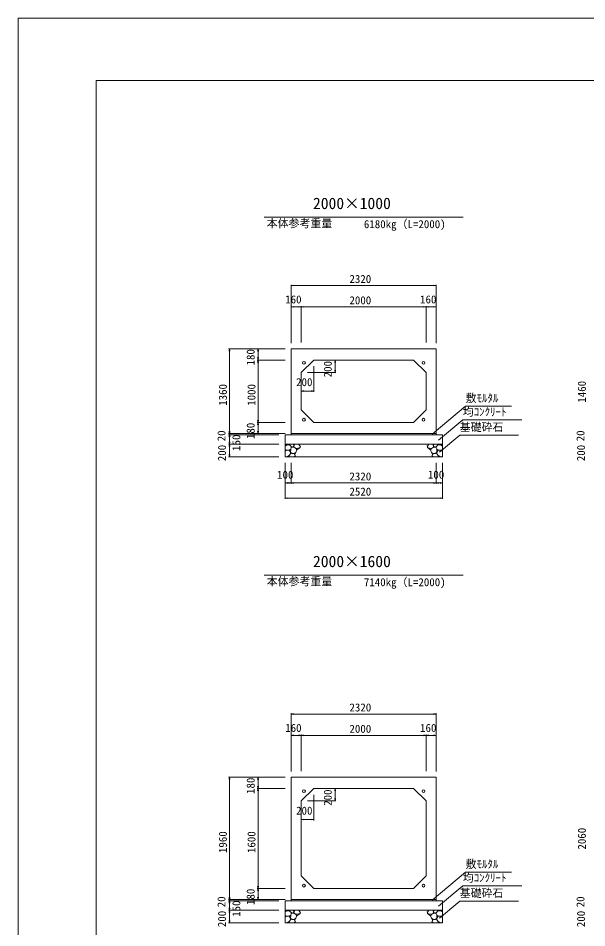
# Model space of a CAD drawing. Units: millimetres on the paper. Extents: x 0 to 841, y 0 to 594.
# Drawn here: x 0 to 182.1, y 302.5 to 594 of the extents above; entities that cross this region are included whole.
import ezdxf
from ezdxf.enums import TextEntityAlignment as Align

# ---------------------------------------------------------------- set-up
doc = ezdxf.new("R2010")
doc.units = ezdxf.units.MM
for name, color, linetype, lineweight in [('D-STR-DIM（寸法）', 7, 'Continuous', 18), ('D-STR-HTXT（旗揚げ）', 4, 'Continuous', 18), ('D-STR-STRn（構造物）', 5, 'Continuous', 18), ('D-STR（構造物外形線）', 1, 'Continuous', 18), ('D-TTL(外枠）', 2, 'Continuous', 18), ('DEFPOINTS_2', 8, 'Continuous', 18)]:
    doc.layers.add(name, color=color, linetype=linetype, lineweight=lineweight)
doc.layers.add('D-STR-TXT（文字）', color=7, linetype='Continuous')
doc.styles.add('ＭＳ ゴシック', font='')
doc.styles.get('ＭＳ ゴシック').set_extended_font_data('MS Gothic')

msp = doc.modelspace()

# ---------------------------------------------------------------- linework, layer by layer
at = {"layer": 'D-STR-DIM（寸法）'}
for p, q in [((87.473, 489.856), (87.473, 508.58)), ((87.473, 508.33), (88.223, 508.455)), ((87.473, 508.33), (87.573, 508.33)), ((88.223, 508.205), (87.473, 508.33)), ((133.773, 508.33), (87.573, 508.33)), ((133.123, 508.455), (133.873, 508.33)), ((133.873, 508.33), (133.123, 508.205)), ((133.873, 508.33), (133.773, 508.33)), ((133.873, 489.856), (133.873, 508.58)), ((87.473, 489.856), (87.473, 501.747)), ((87.473, 501.497), (88.223, 501.622)), ((87.473, 501.497), (87.573, 501.497)), ((88.223, 501.372), (87.473, 501.497)), ((87.573, 501.497), (90.573, 501.497)), ((89.923, 501.622), (90.673, 501.497)), ((90.673, 501.497), (89.923, 501.372)), ((90.673, 501.497), (90.573, 501.497)), ((90.673, 490.056), (90.673, 501.747)), ((90.673, 490.056), (90.673, 501.747)), ((90.673, 501.497), (91.423, 501.622)), ((90.673, 501.497), (90.773, 501.497)), ((91.423, 501.372), (90.673, 501.497)), ((90.773, 501.497), (130.573, 501.497)), ((129.923, 501.622), (130.673, 501.497)), ((130.673, 501.497), (129.923, 501.372)), ((130.673, 501.497), (130.573, 501.497)), ((130.673, 490.056), (130.673, 501.747)), ((130.673, 490.056), (130.673, 501.747)), ((130.673, 501.497), (131.423, 501.622)), ((130.673, 501.497), (130.773, 501.497)), ((131.423, 501.372), (130.673, 501.497)), ((133.773, 501.497), (130.773, 501.497)), ((133.123, 501.622), (133.873, 501.497)), ((133.873, 501.497), (133.123, 501.372)), ((133.873, 501.497), (133.773, 501.497)), ((133.873, 489.906), (133.873, 501.747)), ((85.473, 488.056), (67.406, 488.056)), ((67.531, 487.306), (67.656, 488.056)), ((67.656, 488.056), (67.656, 487.956)), ((67.656, 488.056), (67.781, 487.306)), ((67.656, 487.956), (67.656, 460.956)), ((85.473, 488.056), (76.579, 488.056)), ((76.704, 487.306), (76.829, 488.056)), ((76.829, 488.056), (76.829, 487.956)), ((76.829, 488.056), (76.954, 487.306)), ((76.829, 487.956), (76.829, 484.556)), ((85.473, 484.456), (76.579, 484.456)), ((85.473, 484.456), (76.579, 484.456)), ((76.829, 484.456), (76.704, 485.206)), ((76.704, 483.706), (76.829, 484.456)), ((76.954, 485.206), (76.829, 484.456)), ((76.829, 484.456), (76.829, 484.556)), ((76.829, 484.456), (76.829, 484.356)), ((76.829, 484.456), (76.954, 483.706)), ((76.829, 464.556), (76.829, 484.356)), ((96.673, 484.456), (101.778, 484.456)), ((101.403, 483.706), (101.528, 484.456)), ((101.528, 484.456), (101.528, 484.356)), ((101.528, 484.456), (101.653, 483.706)), ((101.528, 480.556), (101.528, 484.356)), ((94.673, 482.456), (94.673, 474.257)), ((101.528, 480.456), (101.403, 481.206)), ((101.653, 481.206), (101.528, 480.456)), ((90.673, 478.456), (90.673, 474.257)), ((92.673, 480.456), (101.778, 480.456)), ((101.528, 480.456), (101.528, 480.556)), ((90.673, 474.507), (91.423, 474.632)), ((90.673, 474.507), (90.773, 474.507)), ((91.423, 474.382), (90.673, 474.507)), ((94.573, 474.507), (90.773, 474.507)), ((93.923, 474.632), (94.673, 474.507)), ((94.673, 474.507), (93.923, 474.382)), ((94.673, 474.507), (94.573, 474.507)), ((85.473, 464.456), (76.579, 464.456)), ((85.473, 464.456), (76.579, 464.456)), ((76.829, 464.456), (76.704, 465.206)), ((76.704, 463.706), (76.829, 464.456)), ((76.954, 465.206), (76.829, 464.456)), ((76.829, 464.456), (76.829, 464.556)), ((76.829, 464.456), (76.829, 464.356)), ((76.829, 464.456), (76.954, 463.706)), ((76.829, 460.956), (76.829, 464.356)), ((85.473, 460.856), (67.406, 460.856)), ((85.473, 460.856), (67.406, 460.856)), ((67.656, 460.856), (67.531, 461.606)), ((67.656, 460.456), (67.531, 461.206)), ((67.531, 460.106), (67.656, 460.856)), ((67.781, 461.606), (67.656, 460.856)), ((67.781, 461.206), (67.656, 460.456)), ((67.656, 460.856), (67.656, 460.956)), ((67.656, 460.856), (67.656, 460.756)), ((67.656, 460.856), (67.781, 460.106)), ((67.656, 460.756), (67.656, 460.556)), ((85.473, 460.856), (76.579, 460.856)), ((76.829, 460.856), (76.704, 461.606)), ((76.954, 461.606), (76.829, 460.856)), ((76.829, 460.856), (76.829, 460.956)), ((83.473, 460.456), (67.406, 460.456)), ((83.473, 460.456), (67.406, 460.456)), ((67.531, 459.706), (67.656, 460.456)), ((67.656, 457.456), (67.531, 458.206)), ((67.656, 460.456), (67.656, 460.556)), ((67.656, 460.456), (67.656, 460.356)), ((67.656, 460.456), (67.781, 459.706)), ((67.656, 460.356), (67.656, 457.556)), ((67.781, 458.206), (67.656, 457.456)), ((83.473, 457.456), (67.406, 457.456)), ((83.473, 457.456), (67.406, 457.456)), ((67.531, 456.706), (67.656, 457.456)), ((67.656, 457.456), (67.656, 457.556)), ((67.656, 457.456), (67.656, 457.356)), ((67.656, 457.456), (67.781, 456.706)), ((67.656, 457.356), (67.656, 453.556)), ((83.473, 453.456), (67.406, 453.456)), ((67.656, 453.456), (67.531, 454.206)), ((67.781, 454.206), (67.656, 453.456)), ((67.656, 453.456), (67.656, 453.556)), ((85.473, 451.456), (85.473, 439.929)), ((85.473, 451.456), (85.473, 444.793)), ((87.473, 451.456), (87.473, 444.793)), ((87.473, 451.056), (87.473, 444.793)), ((133.873, 451.456), (133.873, 444.793)), ((133.873, 451.456), (133.873, 444.793)), ((135.873, 451.456), (135.873, 444.793)), ((135.873, 451.456), (135.873, 439.929)), ((85.473, 445.043), (86.223, 445.168)), ((85.473, 445.043), (85.573, 445.043)), ((86.223, 444.918), (85.473, 445.043)), ((85.573, 445.043), (87.373, 445.043)), ((86.723, 445.168), (87.473, 445.043)), ((87.473, 445.043), (86.723, 444.918)), ((87.473, 445.043), (87.373, 445.043)), ((87.473, 445.043), (88.223, 445.168)), ((87.473, 445.043), (87.573, 445.043)), ((88.223, 444.918), (87.473, 445.043)), ((87.573, 445.043), (133.773, 445.043)), ((133.123, 445.168), (133.873, 445.043)), ((133.873, 445.043), (133.123, 444.918)), ((133.873, 445.043), (133.773, 445.043)), ((133.873, 445.043), (134.623, 445.168)), ((133.873, 445.043), (133.973, 445.043)), ((134.623, 444.918), (133.873, 445.043)), ((133.973, 445.043), (135.773, 445.043)), ((135.123, 445.168), (135.873, 445.043)), ((135.873, 445.043), (135.123, 444.918)), ((135.873, 445.043), (135.773, 445.043)), ((85.473, 440.179), (86.223, 440.304)), ((135.123, 440.304), (135.873, 440.179)), ((85.473, 440.179), (85.573, 440.179)), ((86.223, 440.054), (85.473, 440.179)), ((85.573, 440.179), (135.773, 440.179)), ((135.873, 440.179), (135.123, 440.054)), ((135.873, 440.179), (135.773, 440.179)), ((87.473, 352.524), (87.473, 371.249)), ((87.473, 370.999), (88.223, 371.124)), ((87.473, 370.999), (87.573, 370.999)), ((88.223, 370.874), (87.473, 370.999)), ((133.773, 370.999), (87.573, 370.999)), ((133.123, 371.124), (133.873, 370.999)), ((133.873, 370.999), (133.123, 370.874)), ((133.873, 370.999), (133.773, 370.999)), ((133.873, 352.524), (133.873, 371.249)), ((87.473, 352.524), (87.473, 364.416)), ((90.673, 352.724), (90.673, 364.416)), ((90.673, 352.724), (90.673, 364.416)), ((130.673, 352.724), (130.673, 364.416)), ((130.673, 352.724), (130.673, 364.416)), ((133.873, 352.574), (133.873, 364.416)), ((87.473, 364.166), (88.223, 364.291)), ((87.473, 364.166), (87.573, 364.166)), ((88.223, 364.041), (87.473, 364.166)), ((87.573, 364.166), (90.573, 364.166)), ((89.923, 364.291), (90.673, 364.166)), ((90.673, 364.166), (89.923, 364.041)), ((90.673, 364.166), (90.573, 364.166)), ((90.673, 364.166), (91.423, 364.291)), ((90.673, 364.166), (90.773, 364.166)), ((91.423, 364.041), (90.673, 364.166)), ((90.773, 364.166), (130.573, 364.166)), ((129.923, 364.291), (130.673, 364.166)), ((130.673, 364.166), (129.923, 364.041)), ((130.673, 364.166), (130.573, 364.166)), ((130.673, 364.166), (131.423, 364.291)), ((130.673, 364.166), (130.773, 364.166)), ((131.423, 364.041), (130.673, 364.166)), ((133.773, 364.166), (130.773, 364.166)), ((133.123, 364.291), (133.873, 364.166)), ((133.873, 364.166), (133.123, 364.041)), ((133.873, 364.166), (133.773, 364.166)), ((85.473, 350.724), (67.406, 350.724)), ((67.531, 349.974), (67.656, 350.724)), ((67.656, 350.724), (67.656, 350.624)), ((67.656, 350.724), (67.781, 349.974)), ((67.656, 350.624), (67.656, 311.624)), ((85.473, 350.724), (76.579, 350.724)), ((76.704, 349.974), (76.829, 350.724)), ((76.829, 350.724), (76.829, 350.624)), ((76.829, 350.724), (76.954, 349.974)), ((76.829, 350.624), (76.829, 347.224)), ((85.473, 347.124), (76.579, 347.124)), ((85.473, 347.124), (76.579, 347.124)), ((76.829, 347.124), (76.704, 347.874)), ((76.704, 346.374), (76.829, 347.124)), ((76.954, 347.874), (76.829, 347.124)), ((76.829, 347.124), (76.829, 347.224)), ((76.829, 347.124), (76.829, 347.024)), ((76.829, 347.124), (76.954, 346.374)), ((76.829, 315.224), (76.829, 347.024)), ((96.673, 347.124), (101.778, 347.124)), ((101.403, 346.374), (101.528, 347.124)), ((101.528, 347.124), (101.528, 347.024)), ((101.528, 347.124), (101.653, 346.374)), ((101.528, 343.224), (101.528, 347.024)), ((94.673, 345.124), (94.673, 336.926)), ((90.673, 341.124), (90.673, 336.926)), ((92.673, 343.124), (101.778, 343.124)), ((101.528, 343.124), (101.403, 343.874)), ((101.653, 343.874), (101.528, 343.124)), ((101.528, 343.124), (101.528, 343.224)), ((90.673, 337.176), (91.423, 337.301)), ((90.673, 337.176), (90.773, 337.176)), ((91.423, 337.051), (90.673, 337.176)), ((94.573, 337.176), (90.773, 337.176)), ((93.923, 337.301), (94.673, 337.176)), ((94.673, 337.176), (93.923, 337.051)), ((94.673, 337.176), (94.573, 337.176)), ((85.473, 315.124), (76.579, 315.124)), ((85.473, 315.124), (76.579, 315.124)), ((76.829, 315.124), (76.704, 315.874)), ((76.704, 314.374), (76.829, 315.124)), ((76.954, 315.874), (76.829, 315.124)), ((76.829, 315.124), (76.829, 315.224)), ((76.829, 315.124), (76.829, 315.024)), ((76.829, 315.124), (76.954, 314.374)), ((76.829, 311.624), (76.829, 315.024)), ((67.656, 311.524), (67.531, 312.274)), ((67.781, 312.274), (67.656, 311.524)), ((76.829, 311.524), (76.704, 312.274)), ((76.954, 312.274), (76.829, 311.524)), ((85.473, 311.524), (67.406, 311.524)), ((85.473, 311.524), (67.406, 311.524)), ((83.473, 311.124), (67.406, 311.124)), ((83.473, 311.124), (67.406, 311.124)), ((67.656, 311.124), (67.531, 311.874)), ((67.531, 310.774), (67.656, 311.524)), ((67.531, 310.374), (67.656, 311.124)), ((67.781, 311.874), (67.656, 311.124)), ((67.656, 311.524), (67.656, 311.624)), ((67.656, 311.524), (67.656, 311.424)), ((67.656, 311.524), (67.781, 310.774)), ((67.656, 311.424), (67.656, 311.224)), ((67.656, 311.124), (67.656, 311.224)), ((67.656, 311.124), (67.656, 311.024)), ((67.656, 311.124), (67.781, 310.374)), ((67.656, 311.024), (67.656, 308.224)), ((85.473, 311.524), (76.579, 311.524)), ((76.829, 311.524), (76.829, 311.624)), ((83.473, 308.124), (67.406, 308.124)), ((83.473, 308.124), (67.406, 308.124)), ((67.656, 308.124), (67.531, 308.874)), ((67.531, 307.374), (67.656, 308.124)), ((67.781, 308.874), (67.656, 308.124)), ((67.656, 308.124), (67.656, 308.224)), ((67.656, 308.124), (67.656, 308.024)), ((67.656, 308.124), (67.781, 307.374)), ((67.656, 308.024), (67.656, 304.224)), ((83.473, 304.124), (67.406, 304.124)), ((67.656, 304.124), (67.531, 304.874)), ((67.781, 304.874), (67.656, 304.124)), ((67.656, 304.124), (67.656, 304.224))]:
    msp.add_line(p, q, dxfattribs=at)
at = {"layer": 'D-STR-HTXT（旗揚げ）'}
for p, q in [((78.781, 530.27), (142.565, 530.27)), ((132.59, 460.667), (143.323, 469.685)), ((157.985, 469.685), (143.323, 469.685)), ((134.612, 458.733), (142.411, 465.285)), ((161.336, 465.285), (142.411, 465.285)), ((134.962, 454.937), (141.436, 460.377)), ((160.299, 460.377), (141.436, 460.377)), ((78.781, 415.525), (142.565, 415.525)), ((132.59, 311.335), (143.323, 320.353)), ((157.985, 320.353), (143.323, 320.353)), ((134.612, 309.401), (142.411, 315.954)), ((161.336, 315.954), (142.411, 315.954)), ((134.962, 305.606), (141.436, 311.045)), ((160.299, 311.045), (141.436, 311.045))]:
    msp.add_line(p, q, dxfattribs=at)
at = {"layer": 'D-STR-STRn（構造物）'}
for p, q in [((87.473, 460.856), (87.473, 460.456)), ((133.873, 460.856), (133.873, 460.456)), ((85.473, 460.456), (135.873, 460.456)), ((85.473, 460.456), (85.473, 453.456)), ((135.873, 460.456), (135.873, 453.456)), ((85.473, 457.456), (135.873, 457.456)), ((85.899, 457.14), (85.473, 456.889)), ((85.992, 455.528), (85.473, 455.747)), ((85.473, 455.234), (85.992, 455.528)), ((85.899, 457.14), (85.634, 457.456)), ((86.367, 457.291), (85.899, 457.14)), ((85.992, 455.528), (86.806, 455.515)), ((86.367, 457.291), (86.52, 457.456)), ((87.014, 457.186), (86.367, 457.291)), ((86.806, 455.515), (87.286, 455.888)), ((87.229, 454.928), (86.806, 455.515)), ((87.014, 457.186), (86.999, 457.456)), ((87.404, 456.761), (87.014, 457.186)), ((87.229, 454.928), (87.286, 455.888)), ((87.28, 454.387), (87.229, 454.928)), ((87.229, 454.928), (88.024, 454.497)), ((87.286, 455.888), (87.474, 456.265)), ((87.474, 456.265), (87.404, 456.761)), ((88.022, 456.548), (87.404, 456.761)), ((87.474, 456.265), (88.022, 456.548)), ((88.344, 456.881), (88.022, 456.548)), ((88.022, 456.548), (88.684, 456.304)), ((88.162, 457.456), (88.344, 456.881)), ((88.344, 456.881), (88.568, 457.456)), ((88.344, 456.881), (88.469, 456.383)), ((88.968, 454.853), (88.36, 454.472)), ((88.613, 454.213), (88.968, 454.853)), ((88.684, 456.304), (88.928, 456.071)), ((88.806, 456.187), (89.255, 456.144)), ((88.928, 456.071), (89.259, 455.631)), ((89.259, 455.631), (88.968, 454.853)), ((89.255, 456.144), (90.28, 456.407)), ((89.259, 455.631), (90.28, 456.407)), ((89.763, 457.456), (90.28, 456.879)), ((90.28, 456.879), (90.455, 456.967)), ((90.28, 456.879), (90.28, 456.407)), ((90.28, 456.407), (90.3, 456.402)), ((131.066, 456.879), (130.891, 456.967)), ((131.066, 456.407), (131.046, 456.402)), ((131.583, 457.456), (131.066, 456.879)), ((131.066, 456.879), (131.066, 456.407)), ((132.091, 456.144), (131.066, 456.407)), ((132.087, 455.631), (131.066, 456.407)), ((132.418, 456.071), (132.087, 455.631)), ((132.087, 455.631), (132.378, 454.853)), ((132.54, 456.187), (132.091, 456.144)), ((132.734, 454.213), (132.378, 454.853)), ((132.378, 454.853), (132.987, 454.472)), ((132.663, 456.304), (132.418, 456.071)), ((133.324, 456.548), (132.663, 456.304)), ((133.003, 456.881), (132.779, 457.456)), ((133.003, 456.881), (132.878, 456.383)), ((133.184, 457.456), (133.003, 456.881)), ((133.003, 456.881), (133.324, 456.548)), ((134.117, 454.928), (133.322, 454.497)), ((133.324, 456.548), (133.943, 456.761)), ((133.872, 456.265), (133.324, 456.548)), ((133.872, 456.265), (133.943, 456.761)), ((134.06, 455.888), (133.872, 456.265)), ((133.943, 456.761), (134.333, 457.186)), ((134.117, 454.928), (134.06, 455.888)), ((134.54, 455.515), (134.06, 455.888)), ((134.066, 454.387), (134.117, 454.928)), ((134.117, 454.928), (134.54, 455.515)), ((134.333, 457.186), (134.347, 457.456)), ((134.333, 457.186), (134.979, 457.291)), ((135.355, 455.528), (134.54, 455.515)), ((134.979, 457.291), (134.826, 457.456)), ((134.979, 457.291), (135.447, 457.14)), ((135.355, 455.528), (135.873, 455.747)), ((135.873, 455.234), (135.355, 455.528)), ((135.447, 457.14), (135.713, 457.456)), ((135.447, 457.14), (135.873, 456.889)), ((85.644, 453.456), (85.473, 453.812)), ((85.473, 453.456), (135.873, 453.456)), ((86.295, 453.529), (85.991, 453.456)), ((86.295, 453.529), (86.84, 453.829)), ((86.797, 453.548), (86.295, 453.529)), ((87.007, 453.456), (86.797, 453.548)), ((86.84, 453.829), (87.28, 454.387)), ((86.84, 453.829), (86.851, 453.55)), ((88.024, 454.497), (87.28, 454.387)), ((88.36, 454.472), (88.024, 454.497)), ((88.36, 454.472), (88.613, 454.213)), ((88.406, 453.456), (88.708, 453.757)), ((88.708, 453.757), (88.613, 454.213)), ((88.708, 453.757), (88.864, 453.612)), ((132.639, 453.757), (132.483, 453.612)), ((132.639, 453.757), (132.734, 454.213)), ((132.94, 453.456), (132.639, 453.757)), ((132.987, 454.472), (132.734, 454.213)), ((132.987, 454.472), (133.322, 454.497)), ((133.322, 454.497), (134.066, 454.387)), ((134.506, 453.829), (134.066, 454.387)), ((134.339, 453.456), (134.549, 453.548)), ((134.506, 453.829), (134.496, 453.55)), ((135.052, 453.529), (134.506, 453.829)), ((134.549, 453.548), (135.052, 453.529)), ((135.052, 453.529), (135.355, 453.456)), ((135.703, 453.456), (135.873, 453.812)), ((85.473, 311.124), (135.873, 311.124)), ((85.473, 311.124), (85.473, 304.124)), ((87.473, 311.524), (87.473, 311.124)), ((133.873, 311.524), (133.873, 311.124)), ((135.873, 311.124), (135.873, 304.124)), ((85.473, 308.124), (135.873, 308.124)), ((85.899, 307.808), (85.473, 307.558)), ((85.992, 306.197), (85.473, 306.415)), ((85.473, 305.902), (85.992, 306.197)), ((85.899, 307.808), (85.634, 308.124)), ((86.367, 307.959), (85.899, 307.808)), ((85.992, 306.197), (86.806, 306.183)), ((86.367, 307.959), (86.52, 308.124)), ((87.014, 307.855), (86.367, 307.959)), ((86.806, 306.183), (87.286, 306.556)), ((87.229, 305.596), (86.806, 306.183)), ((87.014, 307.855), (86.999, 308.124)), ((87.404, 307.43), (87.014, 307.855)), ((87.229, 305.596), (87.286, 306.556)), ((87.286, 306.556), (87.474, 306.934)), ((87.474, 306.934), (87.404, 307.43)), ((88.022, 307.217), (87.404, 307.43)), ((87.474, 306.934), (88.022, 307.217)), ((88.344, 307.55), (88.022, 307.217)), ((88.022, 307.217), (88.684, 306.972)), ((88.162, 308.124), (88.344, 307.55)), ((88.344, 307.55), (88.568, 308.124)), ((88.344, 307.55), (88.469, 307.052)), ((88.684, 306.972), (88.928, 306.74)), ((88.806, 306.856), (89.255, 306.812)), ((88.928, 306.74), (89.259, 306.299)), ((89.259, 306.299), (88.968, 305.522)), ((89.255, 306.812), (90.28, 307.075)), ((89.259, 306.299), (90.28, 307.075)), ((89.763, 308.124), (90.28, 307.548)), ((90.28, 307.548), (90.455, 307.635)), ((90.28, 307.548), (90.28, 307.075)), ((90.28, 307.075), (90.3, 307.071)), ((131.066, 307.548), (130.891, 307.635)), ((131.066, 307.075), (131.046, 307.071)), ((131.583, 308.124), (131.066, 307.548)), ((131.066, 307.548), (131.066, 307.075)), ((132.091, 306.812), (131.066, 307.075)), ((132.087, 306.299), (131.066, 307.075)), ((132.418, 306.74), (132.087, 306.299)), ((132.087, 306.299), (132.378, 305.522)), ((132.54, 306.856), (132.091, 306.812)), ((132.663, 306.972), (132.418, 306.74)), ((133.324, 307.217), (132.663, 306.972)), ((133.003, 307.55), (132.779, 308.124)), ((133.003, 307.55), (132.878, 307.052)), ((133.184, 308.124), (133.003, 307.55)), ((133.003, 307.55), (133.324, 307.217)), ((133.324, 307.217), (133.943, 307.43)), ((133.872, 306.934), (133.324, 307.217)), ((133.872, 306.934), (133.943, 307.43)), ((134.06, 306.556), (133.872, 306.934)), ((133.943, 307.43), (134.333, 307.855)), ((134.117, 305.596), (134.06, 306.556)), ((134.54, 306.183), (134.06, 306.556)), ((134.117, 305.596), (134.54, 306.183)), ((134.333, 307.855), (134.347, 308.124)), ((134.333, 307.855), (134.979, 307.959)), ((135.355, 306.197), (134.54, 306.183)), ((134.979, 307.959), (134.826, 308.124)), ((134.979, 307.959), (135.447, 307.808)), ((135.355, 306.197), (135.873, 306.415)), ((135.873, 305.902), (135.355, 306.197)), ((135.447, 307.808), (135.713, 308.124)), ((135.447, 307.808), (135.873, 307.558)), ((85.644, 304.124), (85.473, 304.48)), ((85.473, 304.124), (135.873, 304.124)), ((86.295, 304.198), (85.991, 304.124)), ((86.295, 304.198), (86.84, 304.497)), ((86.797, 304.216), (86.295, 304.198)), ((87.007, 304.124), (86.797, 304.216)), ((86.84, 304.497), (87.28, 305.055)), ((86.84, 304.497), (86.851, 304.218)), ((87.28, 305.055), (87.229, 305.596)), ((87.229, 305.596), (88.024, 305.166)), ((88.024, 305.166), (87.28, 305.055)), ((88.36, 305.141), (88.024, 305.166)), ((88.968, 305.522), (88.36, 305.141)), ((88.36, 305.141), (88.613, 304.881)), ((88.406, 304.124), (88.708, 304.426)), ((88.613, 304.881), (88.968, 305.522)), ((88.708, 304.426), (88.613, 304.881)), ((88.708, 304.426), (88.864, 304.28)), ((132.734, 304.881), (132.378, 305.522)), ((132.378, 305.522), (132.987, 305.141)), ((132.639, 304.426), (132.483, 304.28)), ((132.639, 304.426), (132.734, 304.881)), ((132.94, 304.124), (132.639, 304.426)), ((132.987, 305.141), (132.734, 304.881)), ((132.987, 305.141), (133.322, 305.166)), ((134.117, 305.596), (133.322, 305.166)), ((133.322, 305.166), (134.066, 305.055)), ((134.066, 305.055), (134.117, 305.596)), ((134.506, 304.497), (134.066, 305.055)), ((134.339, 304.124), (134.549, 304.216)), ((134.506, 304.497), (134.496, 304.218)), ((135.052, 304.198), (134.506, 304.497)), ((134.549, 304.216), (135.052, 304.198)), ((135.052, 304.198), (135.355, 304.124)), ((135.703, 304.124), (135.873, 304.48))]:
    msp.add_line(p, q, dxfattribs=at)
at = {"layer": 'D-STR（構造物外形線）'}
for p, q in [((87.473, 488.056), (133.873, 488.056)), ((87.473, 460.856), (87.473, 488.056)), ((133.873, 488.056), (133.873, 460.856)), ((90.673, 480.456), (94.673, 484.456)), ((94.673, 484.456), (126.673, 484.456)), ((126.673, 484.456), (130.673, 480.456)), ((90.673, 468.456), (90.673, 480.456)), ((130.673, 480.456), (130.673, 468.456)), ((94.673, 464.456), (90.673, 468.456)), ((130.673, 468.456), (126.673, 464.456)), ((126.673, 464.456), (94.673, 464.456)), ((133.873, 460.856), (87.473, 460.856)), ((87.473, 350.724), (133.873, 350.724)), ((87.473, 311.524), (87.473, 350.724)), ((133.873, 350.724), (133.873, 311.524)), ((90.673, 343.124), (94.673, 347.124)), ((94.673, 347.124), (126.673, 347.124)), ((126.673, 347.124), (130.673, 343.124)), ((90.673, 319.124), (90.673, 343.124)), ((130.673, 343.124), (130.673, 319.124)), ((94.673, 315.124), (90.673, 319.124)), ((130.673, 319.124), (126.673, 315.124)), ((126.673, 315.124), (94.673, 315.124)), ((133.873, 311.524), (87.473, 311.524))]:
    msp.add_line(p, q, dxfattribs=at)
for centre in [(91.542, 483.587), (129.805, 483.587), (91.542, 465.324), (129.805, 465.324), (91.542, 346.256), (129.805, 346.256), (91.542, 315.993), (129.805, 315.993)]:
    msp.add_circle(centre, 0.44, dxfattribs=at)
at = {"layer": 'D-TTL(外枠）'}
for p, q in [((25, 574), (820, 574)), ((25, 20), (25, 574))]:
    msp.add_line(p, q, dxfattribs=at)
at = {"layer": 'DEFPOINTS_2'}
for p, q in [((0, 0), (0, 594)), ((0, 594), (841, 594))]:
    msp.add_line(p, q, dxfattribs=at)

# ---------------------------------------------------------------- texts
at = {"layer": 'D-STR-DIM（寸法）', "style": 'ＭＳ ゴシック'}
for s, p in [('2320', (106.107, 508.38)), ('160', (85.529, 501.822)), ('2000', (106.107, 501.547)), ('160', (128.729, 501.822)), ('200', (89.021, 475.309)), ('100', (131.239, 445.66)), ('100', (82.929, 445.618)), ('2320', (106.107, 445.093)), ('2520', (106.107, 440.229)), ('2320', (106.107, 371.049)), ('160', (85.529, 364.491)), ('2000', (106.107, 364.216)), ('160', (128.729, 364.491)), ('200', (89.021, 337.977))]:
    msp.add_text(s, height=2.566, dxfattribs=at).set_placement(p, align=Align.BOTTOM_LEFT)
for s, p in [('180', (76.504, 482.711)), ('200', (101.208, 478.906)), ('1360', (67.606, 469.774)), ('1000', (76.779, 469.774)), ('1460', (182.606, 470.774)), ('180', (76.504, 459.111)), ('20', (67.158, 458.39)), ('20', (182.158, 458.39)), ('150', (71.924, 455.323)), ('200', (67.331, 452.027)), ('200', (182.331, 452.027)), ('180', (76.504, 345.38)), ('200', (101.208, 341.575)), ('1960', (67.606, 326.443)), ('1600', (76.779, 326.443)), ('2060', (182.606, 327.558)), ('20', (67.158, 309.058)), ('180', (76.504, 309.78)), ('20', (182.158, 309.058)), ('150', (71.924, 305.992)), ('200', (67.331, 302.695)), ('200', (182.331, 302.695))]:
    msp.add_text(s, height=2.566, rotation=90, dxfattribs=at).set_placement(p, align=Align.BOTTOM_LEFT)
at = {"layer": 'D-STR-TXT（文字）', "style": 'ＭＳ ゴシック'}
for s, height, p in [('2000×1000', 3.666, (94.43, 531.719)), ('本体参考重量', 2.566, (79.612, 526.204)), ('6180kg（L=2000)', 2.566, (110.732, 525.94)), ('敷ﾓﾙﾀﾙ', 2.566, (143.323, 470.185)), ('均ｺﾝｸﾘｰﾄ', 2.566, (142.411, 465.785)), ('基礎砕石', 2.566, (141.436, 460.877)), ('2000×1600', 3.666, (94.43, 416.974)), ('本体参考重量', 2.566, (79.612, 411.458)), ('7140kg（L=2000)', 2.566, (110.732, 411.195)), ('敷ﾓﾙﾀﾙ', 2.566, (143.323, 320.853)), ('均ｺﾝｸﾘｰﾄ', 2.566, (142.411, 316.454)), ('基礎砕石', 2.566, (141.436, 311.545))]:
    msp.add_text(s, height=height, dxfattribs=at).set_placement(p, align=Align.BOTTOM_LEFT)

doc.saveas('drawing.dxf')
